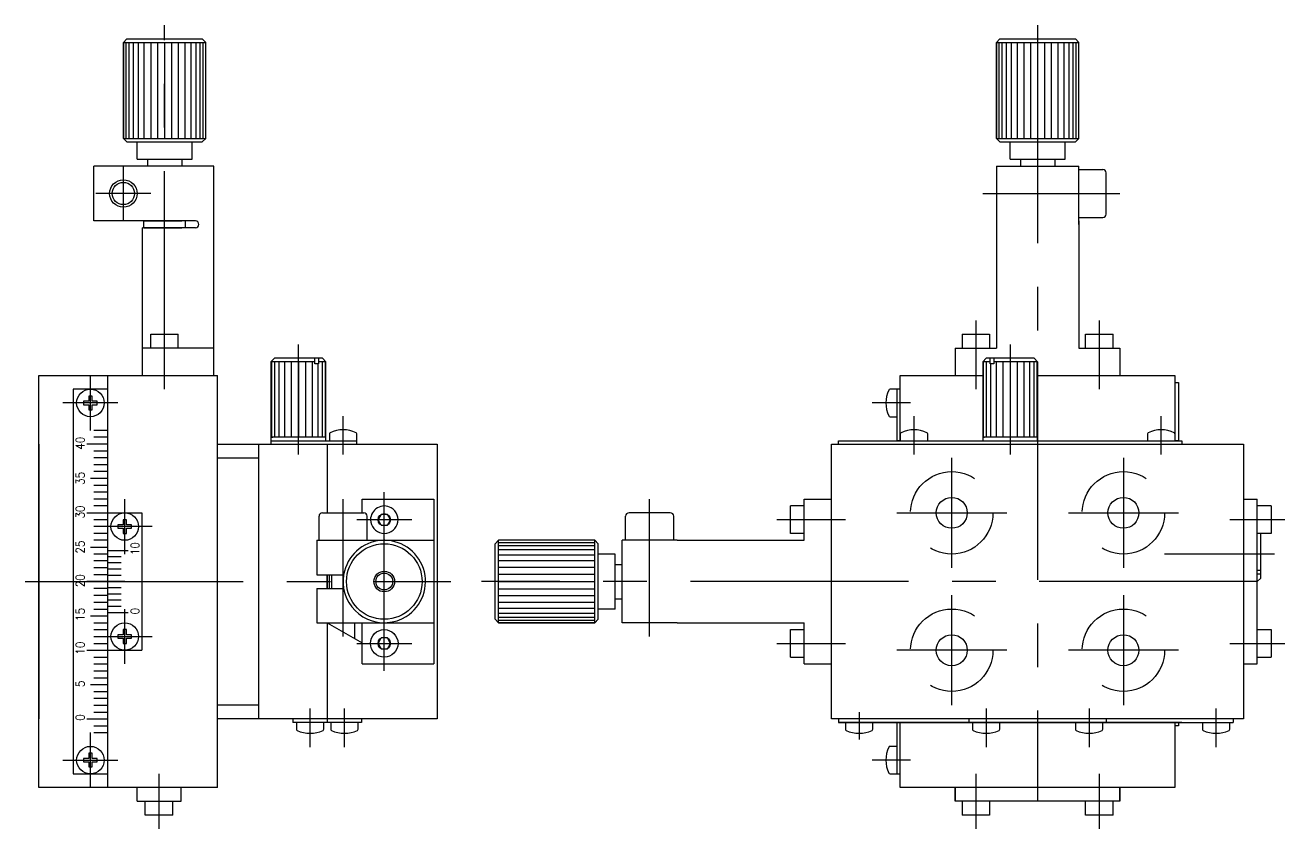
# Model space of a CAD drawing. Extents: x -118 to 273, y -113 to 151.
# Drawn here: x 89.7 to 273.2, y -36 to 81 of the extents above; entities that cross this region are included whole.
import ezdxf

# ---------------------------------------------------------------- set-up
doc = ezdxf.new("R2010")
doc.units = 0
doc.linetypes.add('CENTER', pattern=[50.8, 31.75, -6.35, 6.35, -6.35])
doc.linetypes.add('DASHED', pattern=[19.05, 12.7, -6.35])
doc.layers.get('0').update_dxf_attribs({"linetype": 'CONTINUOUS'})
doc.layers.add('CENTER', color=1, linetype='CENTER')
doc.styles.add('CONVERTER_2', font='txt.shx', dxfattribs={"width": 0.9})

msp = doc.modelspace()

# ---------------------------------------------------------------- linework, layer by layer
at = {"color": 7, "linetype": 'CONTINUOUS'}
for p, q in [((104.5, 79), (104, 78.5)), ((104.5, 79), (115.5, 79)), ((115.5, 79), (116, 78.5)), ((231.65, 79), (231.15, 78.5)), ((231.65, 79), (242.65, 79)), ((242.65, 79), (243.15, 78.5)), ((104, 78.5), (104, 64.5)), ((104, 64.5), (104, 78.5)), ((104, 78.5), (116, 78.5)), ((104.37, 78.5), (104.37, 64.5)), ((104.81, 78.5), (104.81, 64.5)), ((105.41, 78.5), (105.41, 64.5)), ((106.15, 78.5), (106.15, 64.5)), ((107, 78.5), (107, 64.5)), ((107.98, 78.5), (107.98, 64.5)), ((108.96, 78.5), (108.96, 64.5)), ((110, 78.5), (110, 64.5)), ((111.05, 64.5), (111.05, 78.5)), ((112.02, 64.5), (112.02, 78.5)), ((113, 64.5), (113, 78.5)), ((113.86, 64.5), (113.86, 78.5)), ((114.6, 64.5), (114.6, 78.5)), ((115.2, 64.5), (115.2, 78.5)), ((115.64, 64.5), (115.64, 78.5)), ((116, 64.5), (116, 78.5)), ((231.15, 78.5), (243.15, 78.5)), ((231.15, 78.5), (231.15, 64.5)), ((231.15, 64.5), (231.15, 78.5)), ((231.51, 78.5), (231.51, 64.5)), ((231.96, 78.5), (231.96, 64.5)), ((232.56, 78.5), (232.56, 64.5)), ((233.3, 78.5), (233.3, 64.5)), ((234.15, 78.5), (234.15, 64.5)), ((235.13, 78.5), (235.13, 64.5)), ((236.11, 78.5), (236.11, 64.5)), ((237.15, 78.5), (237.15, 64.5)), ((238.19, 64.5), (238.19, 78.5)), ((239.17, 64.5), (239.17, 78.5)), ((240.15, 64.5), (240.15, 78.5)), ((241.01, 64.5), (241.01, 78.5)), ((241.75, 64.5), (241.75, 78.5)), ((242.35, 64.5), (242.35, 78.5)), ((242.79, 64.5), (242.79, 78.5)), ((243.15, 64.5), (243.15, 78.5)), ((104, 64.5), (116, 64.5)), ((104.5, 64), (104, 64.5)), ((116, 64.5), (115.5, 64)), ((231.15, 64.5), (243.15, 64.5)), ((231.65, 64), (231.15, 64.5)), ((243.15, 64.5), (242.65, 64)), ((104.5, 64), (115.5, 64)), ((106, 61.5), (106, 64)), ((106, 61.5), (106, 64)), ((114, 61.5), (114, 64)), ((231.65, 64), (242.65, 64)), ((233.15, 61.5), (233.15, 64)), ((233.15, 61.5), (233.15, 64)), ((241.15, 61.5), (241.15, 64)), ((106, 61.5), (114, 61.5)), ((107.5, 61.5), (107.5, 60.5)), ((112.5, 61.5), (112.5, 60.5)), ((112.5, 61.5), (114, 61.5)), ((233.15, 61.5), (234.65, 61.5)), ((234.65, 61.5), (239.65, 61.5)), ((234.65, 61.5), (234.65, 60.5)), ((239.65, 61.5), (239.65, 60.5)), ((239.65, 61.5), (241.15, 61.5)), ((99.7, 52.5), (99.7, 60.5)), ((104, 60.5), (99.7, 60.5)), ((115, 60.5), (104, 60.5)), ((117.2, 60.5), (115, 60.5)), ((117.2, 34), (117.2, 60.5)), ((231.15, 60.5), (243.15, 60.5)), ((231.15, 60.5), (231.15, 34)), ((243.15, 52.5), (243.15, 60.5)), ((243.15, 60), (246.65, 60)), ((247.15, 53.5), (247.15, 59.5)), ((104, 52.5), (99.7, 52.5)), ((114.5, 52.5), (104, 52.5)), ((106.8, 30), (106.8, 51.5)), ((114.5, 51.5), (106.8, 51.5)), ((107, 52.5), (107.5, 52.5)), ((107, 51.5), (107, 52.5)), ((107, 51.5), (107.5, 51.5)), ((107.5, 52.5), (109, 52.5)), ((107.5, 51.5), (112.5, 51.5)), ((109, 52.5), (111, 52.5)), ((111, 52.5), (112.5, 52.5)), ((112.99, 52.5), (112.99, 51.5)), ((243.15, 53), (246.65, 53)), ((243.15, 52.5), (243.15, 34)), ((243.15, 52), (243.15, 52.5)), ((243.15, 52), (243.15, 52.5)), ((108, 34), (108, 36)), ((108, 36), (112, 36)), ((112, 34), (112, 36)), ((226.15, 36), (230.15, 36)), ((226.15, 36), (226.15, 34)), ((230.15, 36), (230.15, 34)), ((244.15, 34), (244.15, 36)), ((244.15, 36), (248.15, 36)), ((248.15, 34), (248.15, 36)), ((117.2, 34), (106.8, 34)), ((117.2, 30), (117.2, 34)), ((225.15, 34), (225.15, 30)), ((225.15, 34), (231.15, 34)), ((243.15, 34), (244.15, 34)), ((244.15, 34), (249.15, 34)), ((248.15, 34), (249.15, 34)), ((249.15, 34), (249.15, 30)), ((125.5, 32), (126, 32.5)), ((125.5, 32), (125.5, 20)), ((131.87, 32), (125.5, 32)), ((125.64, 21), (125.64, 32)), ((133, 32.5), (126, 32.5)), ((126.04, 21), (126.04, 32)), ((126.68, 21), (126.68, 32)), ((127.5, 21), (127.5, 32)), ((128.47, 21), (128.47, 32)), ((129.5, 32), (129.5, 21)), ((130.54, 32), (130.54, 21)), ((131.5, 32), (131.5, 21)), ((131.87, 31.7), (131.87, 32.5)), ((132.43, 31.7), (131.87, 31.7)), ((132.33, 31.7), (132.33, 21)), ((132.43, 32.5), (132.43, 31.7)), ((133.5, 32), (132.43, 32)), ((132.97, 32), (132.97, 21)), ((133, 32.5), (133.5, 32)), ((133.37, 32), (133.37, 21)), ((133.5, 20.5), (133.5, 32)), ((229.15, 32), (229.65, 32.5)), ((230.23, 32), (229.15, 32)), ((229.15, 32), (229.15, 30)), ((229.29, 21), (229.29, 32)), ((236.65, 32.5), (229.65, 32.5)), ((229.69, 21), (229.69, 32)), ((230.23, 31.7), (230.23, 32.5)), ((230.32, 31.7), (230.23, 31.7)), ((230.32, 21), (230.32, 31.7)), ((230.79, 31.7), (230.32, 31.7)), ((230.79, 32.5), (230.79, 31.7)), ((235.98, 32), (230.79, 32)), ((231.15, 21), (231.15, 32)), ((232.12, 21), (232.12, 32)), ((233.15, 32), (233.15, 21)), ((234.19, 32), (234.19, 21)), ((235.15, 32), (235.15, 21)), ((235.98, 32), (235.98, 21)), ((237.15, 32), (235.98, 32)), ((236.62, 32), (236.62, 21)), ((236.65, 32.5), (237.15, 32)), ((237.02, 32), (237.02, 21)), ((237.15, 30), (237.15, 32)), ((91.7, 30), (117.7, 30)), ((91.7, 25), (91.7, 30)), ((101.7, 30), (101.7, -30)), ((106.8, 30), (117.2, 30)), ((117.7, -30), (117.7, 30)), ((117.7, 20), (117.7, 30)), ((217.15, 20.5), (217.15, 30)), ((217.15, 30), (229.15, 30)), ((229.15, 30), (229.15, 20.5)), ((237.15, 20.5), (237.15, 30)), ((237.15, 30), (257.15, 30)), ((257.15, 30), (257.15, 20.5)), ((96.7, 28), (96.7, -28)), ((101.7, 28), (96.7, 28)), ((216.65, 28), (215.66, 28)), ((216.65, 28), (216.65, 20.5)), ((217.15, 28), (216.65, 28)), ((257.15, 29), (257.65, 29)), ((257.65, 29), (257.65, 20.5)), ((98.2, 26.25), (98.2, 25.75)), ((98.95, 26.25), (98.2, 26.25)), ((98.2, 25.75), (98.95, 25.75)), ((98.95, 27), (98.95, 26.25)), ((99.45, 27), (98.95, 27)), ((98.95, 25.75), (98.95, 25)), ((99.45, 26.25), (99.45, 27)), ((100.2, 26.25), (99.45, 26.25)), ((99.45, 25.75), (100.2, 25.75)), ((99.45, 25), (99.45, 25.75)), ((100.2, 25.75), (100.2, 26.25)), ((91.7, -30), (91.7, 25)), ((98.95, 25), (99.45, 25)), ((215.66, 24), (216.65, 24)), ((101.7, 22), (99.7, 22)), ((101.7, 21), (99.7, 21)), ((133.5, 21), (125.5, 21)), ((125.5, 21), (125.75, 21)), ((125.5, 20.5), (138, 20.5)), ((134, 21.49), (134, 20.5)), ((138, 20.5), (138, 21.49)), ((138, 20), (138, 20.5)), ((208.15, 20), (208.15, 20.5)), ((208.15, 20.5), (216.65, 20.5)), ((216.65, 20.5), (257.65, 20.5)), ((217.15, 20.5), (216.65, 20.5)), ((216.65, 20.5), (217.15, 20.5)), ((217.15, 21.49), (217.15, 20.5)), ((221.15, 20.5), (221.15, 21.49)), ((237.15, 21), (229.15, 21)), ((229.15, 21), (229.4, 21)), ((253.15, 21.49), (253.15, 20.5)), ((257.15, 20.5), (257.65, 20.5)), ((257.65, 20.5), (257.15, 20.5)), ((257.15, 20.5), (257.65, 20.5)), ((257.65, 20.5), (257.15, 20.5)), ((257.65, 20.5), (258.15, 20.5)), ((258.15, 20.5), (258.15, 20)), ((91.7, 20), (91.7, -20)), ((101.7, 20), (98.7, 20)), ((101.7, 19), (99.7, 19)), ((117.7, 20), (149.7, 20)), ((123.7, 20), (123.7, 18)), ((133.7, 20), (133.7, 10)), ((149.7, 20), (149.7, -20)), ((207.15, 20), (258.15, 20)), ((207.15, -20), (207.15, 20)), ((258.15, 20), (267.15, 20)), ((267.15, 20), (267.15, -20)), ((101.7, 18), (99.7, 18)), ((101.7, 17), (99.7, 17)), ((117.7, 18), (123.7, 18)), ((123.7, 18), (123.7, 0)), ((101.7, 15), (99.2, 15)), ((101.7, 16), (99.7, 16)), ((101.7, 14), (99.7, 14)), ((101.7, 13), (99.7, 13)), ((101.7, 12), (99.7, 12)), ((138.8, 10), (138.8, 12)), ((138.8, 12), (149.2, 12)), ((149.2, 12), (149.2, -12)), ((203.15, 11), (203.15, 12)), ((203.15, 7), (203.15, 12)), ((203.15, 12), (207.15, 12)), ((267.15, 12), (269.15, 12)), ((269.15, 1.64), (269.15, 12)), ((98.7, 10), (106.7, 10)), ((101.7, 11), (99.7, 11)), ((106.7, 10), (106.7, -10)), ((132.5, 6), (132.5, 9.5)), ((133, 10), (133.7, 10)), ((133.7, 10), (138, 10)), ((138, 10), (139, 10)), ((139.5, 6), (139.5, 9.5)), ((141.55, 9.78), (141.1, 9)), ((142.45, 9.78), (141.55, 9.78)), ((142.9, 9), (142.45, 9.78)), ((177.15, 6), (177.15, 9.5)), ((183.65, 10), (177.65, 10)), ((184.15, 6), (184.15, 9.5)), ((201.15, 7), (201.15, 11)), ((203.15, 11), (201.15, 11)), ((271.15, 11), (269.15, 11)), ((271.15, 11), (271.15, 7)), ((101.7, 9), (99.7, 9)), ((101.7, 8), (99.7, 8)), ((103.2, 8.25), (103.2, 7.75)), ((103.95, 8.25), (103.2, 8.25)), ((103.2, 7.75), (103.95, 7.75)), ((103.95, 9), (103.95, 8.25)), ((104.45, 9), (103.95, 9)), ((103.95, 7.75), (103.95, 7)), ((104.45, 8.25), (104.45, 9)), ((105.2, 8.25), (104.45, 8.25)), ((104.45, 7.75), (105.2, 7.75)), ((104.45, 7), (104.45, 7.75)), ((105.2, 7.75), (105.2, 8.25)), ((141.55, 8.22), (141.1, 9)), ((141.55, 8.22), (142.45, 8.22)), ((142.45, 8.22), (142.9, 9)), ((101.7, 7), (99.7, 7)), ((101.7, 6), (99.7, 6)), ((103.95, 7), (104.45, 7)), ((132.2, 6), (132.2, 1)), ((132.2, 6), (132.5, 6)), ((132.5, 6), (138, 6)), ((138, 6), (139.5, 6)), ((139.5, 6), (149.2, 6)), ((158.15, 5.5), (158.65, 6)), ((169.15, 6), (158.65, 6)), ((158.65, 5.91), (158.65, 6)), ((158.65, 5.64), (158.65, 5.91)), ((172.65, 5.64), (158.65, 5.64)), ((158.65, 5.2), (158.65, 5.64)), ((172.65, 6), (169.15, 6)), ((172.65, 5.91), (172.65, 6)), ((172.65, 6), (173.15, 5.5)), ((172.65, 5.64), (172.65, 5.91)), ((172.65, 5.2), (172.65, 5.64)), ((176.65, -6), (176.65, 6)), ((177.15, 6), (176.65, 6)), ((184.15, 6), (177.15, 6)), ((184.65, 6), (184.15, 6)), ((184.65, 6), (203.15, 6)), ((203.15, 7), (201.15, 7)), ((203.15, 6), (203.15, 7)), ((271.15, 7), (269.15, 7)), ((271.15, 7), (269.65, 7)), ((271.15, 7), (269.65, 7)), ((269.65, 5), (269.65, 7)), ((269.65, 5), (269.65, 6.36)), ((99.2, 5), (101.7, 5)), ((101.7, 4), (99.7, 4)), ((101.7, 4.5), (104.7, 4.5)), ((158.15, 2.2), (158.15, 5.5)), ((172.65, 5.2), (158.65, 5.2)), ((158.65, 4.6), (158.65, 5.2)), ((158.65, 3.86), (158.65, 4.6)), ((172.65, 4.6), (158.65, 4.6)), ((172.65, 3.86), (158.65, 3.86)), ((158.65, 3), (158.65, 3.86)), ((172.65, 4.6), (172.65, 5.2)), ((172.65, 3.86), (172.65, 4.6)), ((172.65, 3), (172.65, 3.86)), ((173.15, -5.5), (173.15, 5.5)), ((173.15, -4), (173.15, 4)), ((175.65, 4), (173.15, 4)), ((175.65, 2.5), (175.65, 4)), ((175.65, -4), (175.65, 4)), ((269.65, 0.5), (269.65, 5)), ((101.7, 3), (99.7, 3)), ((101.7, 2), (99.7, 2)), ((103.7, 3.6), (101.7, 3.6)), ((103.7, 2.7), (101.7, 2.7)), ((158.15, 2), (158.15, 2.2)), ((158.15, 1.5), (158.15, 2)), ((172.65, 3), (158.65, 3)), ((158.65, 2.02), (158.65, 3)), ((172.65, 2.02), (158.65, 2.02)), ((158.65, 1.04), (158.65, 2.02)), ((172.65, 2.02), (172.65, 3)), ((172.65, 1.04), (172.65, 2.02)), ((175.65, 2.5), (176.65, 2.5)), ((175.65, -2.5), (175.65, 2.5)), ((104.2, 0), (98.7, 0)), ((101.7, 1), (99.7, 1)), ((103.7, 1.8), (101.7, 1.8)), ((103.7, 0.9), (101.7, 0.9)), ((123.7, 0), (123.7, -18)), ((132.2, 1), (133.7, 1)), ((133.7, 1), (136.09, 1)), ((133.7, -1), (133.7, 1)), ((133.7, 1), (133.7, -1)), ((134, -1), (134, 1)), ((134, 1), (134.38, 1)), ((134.38, 1), (135.29, 1)), ((158.15, -1.5), (158.15, 1.5)), ((172.65, 1.04), (158.65, 1.04)), ((158.65, 0), (158.65, 1.04)), ((158.65, -6), (158.65, 0)), ((158.65, 0), (172.65, 0)), ((172.65, 0), (172.65, 1.04)), ((172.65, -6), (172.65, 0)), ((269.15, 1.64), (269.65, 1.64)), ((269.15, 1.64), (269.65, 1.64)), ((269.15, 1.07), (269.15, 1.64)), ((269.15, -12), (269.15, 1.07)), ((269.65, 1.07), (269.15, 1.07)), ((269.65, 1.07), (269.15, 1.07)), ((269.65, 0.5), (269.15, 0)), ((269.65, 1.07), (269.65, 1.64)), ((269.65, 1), (269.65, 1.07)), ((101.7, -1), (99.7, -1)), ((103.7, -0.9), (101.7, -0.9)), ((101.7, -1.8), (103.7, -1.8)), ((132.2, -1), (132.2, -6)), ((132.2, -1), (133.7, -1)), ((133.7, -1), (136.09, -1)), ((134, -1), (134.38, -1)), ((134.38, -1), (135.29, -1)), ((158.15, -2), (158.15, -1.5)), ((158.65, -1.04), (172.65, -1.04)), ((99.7, -2), (101.7, -2)), ((99.7, -3), (101.7, -3)), ((103.7, -2.7), (101.7, -2.7)), ((101.7, -3.6), (103.7, -3.6)), ((158.15, -5.5), (158.15, -2)), ((158.65, -2.02), (172.65, -2.02)), ((158.65, -3), (172.65, -3)), ((175.65, -4), (175.65, -2.5)), ((175.65, -2.5), (176.65, -2.5)), ((99.2, -5), (101.7, -5)), ((99.7, -4), (101.7, -4)), ((101.7, -4.5), (104.7, -4.5)), ((158.15, -5.5), (158.65, -6)), ((158.65, -3.86), (172.65, -3.86)), ((158.65, -4.6), (172.65, -4.6)), ((158.65, -5.2), (172.65, -5.2)), ((173.15, -5.5), (172.65, -6)), ((175.65, -4), (173.15, -4)), ((175.65, -4), (173.15, -4)), ((99.7, -6), (101.7, -6)), ((99.7, -7), (101.7, -7)), ((103.95, -7), (103.95, -7.75)), ((104.45, -7), (103.95, -7)), ((104.45, -7.75), (104.45, -7)), ((132.2, -6), (133.7, -6)), ((133.7, -6), (133.7, -20.5)), ((133.7, -6), (137.7, -6)), ((133.7, -6), (138.8, -8.94)), ((137.7, -8.31), (137.7, -6)), ((137.7, -6), (138, -6)), ((138, -6), (149.2, -6)), ((138.8, -8.94), (138.8, -6)), ((158.65, -5.64), (172.65, -5.64)), ((169.15, -6), (158.65, -6)), ((158.65, -6), (169.15, -6)), ((169.15, -6), (172.65, -6)), ((172.65, -6), (169.15, -6)), ((184.65, -6), (176.65, -6)), ((184.65, -6), (203.15, -6)), ((201.15, -7), (203.15, -7)), ((201.15, -11), (201.15, -7)), ((203.15, -12), (203.15, -6)), ((269.15, -7), (271.15, -7)), ((271.15, -7), (271.15, -11)), ((99.7, -8), (101.7, -8)), ((99.7, -9), (101.7, -9)), ((103.2, -7.75), (103.2, -8.25)), ((103.95, -7.75), (103.2, -7.75)), ((103.2, -8.25), (103.95, -8.25)), ((103.95, -8.25), (103.95, -9)), ((103.95, -9), (104.45, -9)), ((105.2, -7.75), (104.45, -7.75)), ((104.45, -8.25), (105.2, -8.25)), ((104.45, -9), (104.45, -8.25)), ((105.2, -8.25), (105.2, -7.75)), ((138.8, -12), (138.8, -8.94)), ((141.1, -9), (141.55, -8.22)), ((141.1, -9), (141.55, -9.78)), ((142.45, -8.22), (141.55, -8.22)), ((142.9, -9), (142.45, -8.22)), ((142.45, -9.78), (142.9, -9)), ((98.7, -10), (106.7, -10)), ((99.7, -11), (101.7, -11)), ((141.55, -9.78), (142.45, -9.78)), ((201.15, -11), (203.15, -11)), ((269.15, -11), (271.15, -11)), ((99.7, -12), (101.7, -12)), ((138.8, -12), (149.2, -12)), ((203.15, -12), (207.15, -12)), ((267.15, -12), (269.15, -12)), ((99.7, -13), (101.7, -13)), ((99.7, -14), (101.7, -14)), ((99.2, -15), (101.7, -15)), ((99.7, -16), (101.7, -16)), ((99.7, -17), (101.7, -17)), ((99.7, -18), (101.7, -18)), ((123.7, -18), (117.7, -18)), ((123.7, -18), (123.7, -20)), ((98.7, -20), (101.7, -20)), ((99.7, -19), (101.7, -19)), ((149.7, -20), (117.7, -20)), ((128.7, -20), (128.7, -20.5)), ((138.7, -20), (138.4, -20)), ((138.7, -20), (138.7, -20.5)), ((267.15, -20), (207.15, -20)), ((208.15, -20), (208.15, -20.5)), ((227.15, -20), (227.15, -20.5)), ((247.15, -20), (247.15, -20.5)), ((265.65, -20), (265.65, -20.5)), ((99.7, -21), (101.7, -21)), ((99.7, -22), (101.7, -22)), ((138.7, -20.5), (128.7, -20.5)), ((129.2, -20.5), (129.2, -21.49)), ((133.2, -21.49), (133.2, -20.5)), ((134.2, -20.5), (134.2, -21.49)), ((138.2, -21.49), (138.2, -20.5)), ((208.15, -20.5), (208.65, -20.5)), ((210.65, -20.5), (208.15, -20.5)), ((208.65, -20.5), (257.15, -20.5)), ((208.65, -20.5), (210.65, -20.5)), ((209.15, -20.5), (209.15, -21.49)), ((258.15, -20.5), (210.65, -20.5)), ((210.65, -20.5), (217.15, -20.5)), ((213.15, -21.49), (213.15, -20.5)), ((216.65, -20.5), (216.65, -28)), ((217.15, -30), (217.15, -20.5)), ((217.15, -20.5), (229.15, -20.5)), ((227.65, -20.5), (227.65, -21.49)), ((231.65, -21.49), (231.65, -20.5)), ((237.15, -20.5), (258.15, -20.5)), ((242.65, -20.5), (242.65, -21.49)), ((246.65, -21.49), (246.65, -20.5)), ((257.15, -20.5), (257.15, -30)), ((257.15, -20.5), (265.65, -20.5)), ((257.65, -21), (257.15, -21)), ((257.65, -20.5), (257.65, -21)), ((261.15, -20.5), (261.15, -21.49)), ((265.15, -21.49), (265.15, -20.5)), ((99.45, -25), (98.95, -25)), ((98.95, -25), (98.95, -25.75)), ((99.45, -25.75), (99.45, -25)), ((216.65, -24), (215.66, -24)), ((98.95, -25.75), (98.2, -25.75)), ((98.2, -25.75), (98.2, -26.25)), ((98.2, -26.25), (98.95, -26.25)), ((98.95, -26.25), (98.95, -27)), ((98.95, -27), (99.45, -27)), ((100.2, -25.75), (99.45, -25.75)), ((99.45, -27), (99.45, -26.25)), ((99.45, -26.25), (100.2, -26.25)), ((100.2, -26.25), (100.2, -25.75)), ((96.7, -28), (101.7, -28)), ((215.66, -28), (216.65, -28)), ((216.65, -28), (217.15, -28)), ((117.7, -30), (91.7, -30)), ((106, -32), (106, -30)), ((112.4, -32), (112.4, -30)), ((237.15, -30), (217.15, -30)), ((225.15, -32), (225.15, -30)), ((225.15, -30), (225.15, -32)), ((257.15, -30), (237.15, -30)), ((249.15, -32), (249.15, -30)), ((249.15, -30), (249.15, -32)), ((106, -32), (112.4, -32)), ((107.2, -34), (107.2, -32)), ((111.2, -34), (111.2, -32)), ((249.15, -32), (225.15, -32)), ((226.15, -32), (226.15, -34)), ((230.15, -32), (230.15, -34)), ((244.15, -34), (244.15, -32)), ((249.15, -32), (245.15, -32)), ((248.15, -34), (248.15, -32)), ((111.2, -34), (107.2, -34)), ((230.15, -34), (226.15, -34)), ((248.15, -34), (244.15, -34))]:
    msp.add_line(p, q, dxfattribs=at)
at = {"color": 3, "linetype": 'CONTINUOUS'}
msp.add_line((134.38, -1), (134.38, 1), dxfattribs=at)
for centre, radius in [((104, 56.5), 2), ((142, 0), 1.5)]:
    msp.add_circle(centre, radius, dxfattribs=at)
at = {"color": 7, "linetype": 'CONTINUOUS'}
for centre, radius in [((104, 56.5), 1.62), ((99.2, 26), 2), ((224.65, 10), 2.25), ((249.65, 10), 2.25), ((104.2, 8), 2), ((142, 9), 0.9), ((142, 0), 5.5), ((142, 0), 1.23), ((104.2, -8), 2), ((142, -9), 2), ((142, -9), 0.9), ((224.65, -10), 2.25), ((249.65, -10), 2.25), ((99.2, -26), 2)]:
    msp.add_circle(centre, radius, dxfattribs=at)
at = {"color": 3, "linetype": 'DASHED'}
for centre in [(224.65, 10), (249.65, 10), (224.65, -10), (249.65, -10)]:
    msp.add_circle(centre, 6, dxfattribs=at)
at = {"color": 7, "linetype": 'CONTINUOUS'}
for centre, radius, start, end in [((246.65, 59.5), 0.5, 0, 90), ((246.65, 53.5), 0.5, 270, 0), ((114.5, 52), 0.5, 0, 90), ((114.5, 52), 0.5, 270, 0), ((219.41, 26), 4.35, 154.3284, 205.6716), ((215.66, 27.8), 0.2, 90, 154.3284), ((215.66, 24.2), 0.2, 205.6716, 270), ((136, 17.75), 4.35, 64.3284, 115.6716), ((219.15, 17.75), 4.35, 64.3284, 115.6716), ((255.15, 17.75), 4.35, 64.3284, 115.6716), ((134.2, 21.49), 0.2, 115.6716, 180), ((137.8, 21.49), 0.2, 0, 64.3284), ((217.35, 21.49), 0.2, 115.6716, 180), ((220.95, 21.49), 0.2, 0, 64.3284), ((253.35, 21.49), 0.2, 115.6716, 180), ((256.95, 21.49), 0.2, 0, 64.3284), ((256.95, 21.49), 0.2, 0, 64.3284), ((133, 9.5), 0.5, 90, 180), ((139, 9.5), 0.5, 0, 90), ((142, 9), 2, 60, 180), ((142, 9), 2, 180, 60), ((177.65, 9.5), 0.5, 90, 180), ((183.65, 9.5), 0.5, 0, 90), ((142, 0), 6, 302.231, 170.4059), ((142, 0), 6, 170.4059, 189.5941), ((142, 0), 6, 189.5941, 302.231), ((129.4, -21.49), 0.2, 180, 244.3284), ((131.2, -17.75), 4.35, 244.3284, 295.6716), ((133, -21.49), 0.2, 295.6716, 0), ((134.4, -21.49), 0.2, 180, 244.3284), ((136.2, -17.75), 4.35, 244.3284, 295.6716), ((138, -21.49), 0.2, 295.6716, 0), ((209.35, -21.49), 0.2, 180, 244.3284), ((211.15, -17.75), 4.35, 244.3284, 295.6716), ((212.95, -21.49), 0.2, 295.6716, 0), ((227.85, -21.49), 0.2, 180, 244.3284), ((229.65, -17.75), 4.35, 244.3284, 295.6716), ((231.45, -21.49), 0.2, 295.6716, 0), ((242.85, -21.49), 0.2, 180, 244.3284), ((244.65, -17.75), 4.35, 244.3284, 295.6716), ((246.45, -21.49), 0.2, 295.6716, 0), ((261.35, -21.49), 0.2, 180, 244.3284), ((263.15, -17.75), 4.35, 244.3284, 295.6716), ((264.95, -21.49), 0.2, 295.6716, 0), ((219.41, -26), 4.35, 154.3284, 205.6716), ((215.66, -24.2), 0.2, 90, 154.3284), ((215.66, -27.8), 0.2, 205.6716, 270)]:
    msp.add_arc(centre, radius, start, end, dxfattribs=at)
at = {"layer": 'CENTER', "color": 1, "linetype": 'CENTER'}
for p, q in [((110, 28), (110, 81)), ((237.15, 81), (237.15, 31.5)), ((104, 52.5), (104, 60.5)), ((108, 56.5), (100, 56.5)), ((229.15, 56.5), (249.15, 56.5)), ((228.15, 38), (228.15, 28)), ((246.15, 28), (246.15, 38)), ((129.5, 18.5), (129.5, 34.5)), ((233.15, 34.5), (233.15, 18.5)), ((237.15, 32), (237.15, -32)), ((99.2, 22), (99.2, 30)), ((103.2, 26), (95.2, 26)), ((218.65, 26), (213.05, 26)), ((136, 18.5), (136, 24.1)), ((219.15, 18.5), (219.15, 24.1)), ((255.15, 18.5), (255.15, 24.1)), ((224.65, 2), (224.65, 18)), ((249.65, 18), (249.65, 2)), ((142, -13), (142, 13)), ((104.2, 4), (104.2, 12)), ((136, -8), (136, 12)), ((180.65, -8), (180.65, 12)), ((216.65, 10), (232.65, 10)), ((241.65, 10), (257.65, 10)), ((108.2, 8), (100.2, 8)), ((146, 9), (138, 9)), ((209.15, 9), (199.15, 9)), ((273.15, 9), (265.15, 9)), ((271.15, 9), (267.15, 9)), ((271.65, 4), (255.65, 4)), ((89.7, 0), (151.7, 0)), ((269.15, 0), (156.15, 0)), ((224.65, -18), (224.65, -2)), ((249.65, -2), (249.65, -18)), ((104.2, -12), (104.2, -4)), ((100.2, -8), (108.2, -8)), ((102.2, -8), (106.2, -8)), ((138, -9), (146, -9)), ((199.15, -9), (209.15, -9)), ((265.15, -9), (273.15, -9)), ((232.65, -10), (216.65, -10)), ((257.65, -10), (241.65, -10)), ((131.2, -24.1), (131.2, -18.5)), ((136.2, -24.1), (136.2, -18.5)), ((211.15, -19), (211.15, -23)), ((229.65, -18.5), (229.65, -24.1)), ((244.65, -18.5), (244.65, -24.1)), ((263.15, -24.1), (263.15, -18.5)), ((99.2, -30), (99.2, -22)), ((95.2, -26), (103.2, -26)), ((218.65, -26), (213.05, -26)), ((109.2, -36), (109.2, -28)), ((228.15, -28), (228.15, -36)), ((246.15, -36), (246.15, -28))]:
    msp.add_line(p, q, dxfattribs=at)

# ---------------------------------------------------------------- texts
at = {"color": 7, "linetype": 'CONTINUOUS', "style": 'CONVERTER_2', "width": 0.9}
for s, height, p in [('40', 1.25, (98.33, 19.16)), ('35', 1.25, (98.33, 14.06)), ('30', 1.25, (98.33, 9.16)), ('25', 1.25, (98.33, 4.06)), ('10', 1.2, (106.3, 3.87)), ('20', 1.25, (98.33, -0.84)), ('15', 1.25, (98.33, -5.75)), ('0', 1.2, (106.3, -4.77)), ('10', 1.25, (98.33, -10.66)), ('5', 1.25, (98.33, -15.38)), ('0', 1.25, (98.33, -20.28))]:
    msp.add_text(s, height=height, rotation=90, dxfattribs=at).set_placement(p)

doc.saveas('drawing.dxf')
